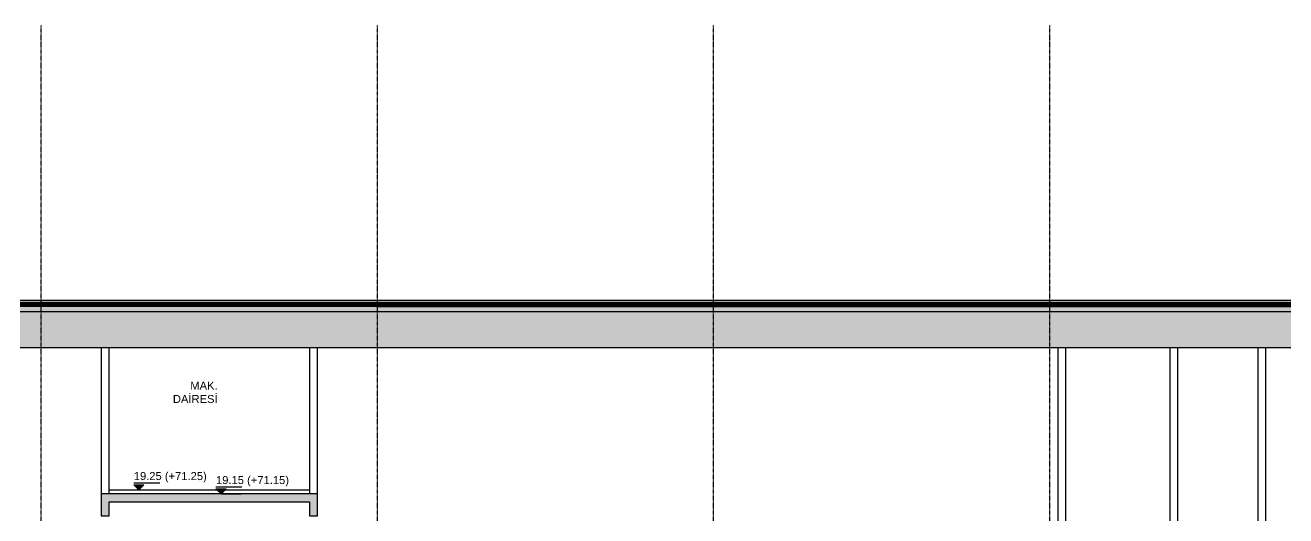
# Model space of a CAD drawing. Header units: centimetres. Extents: x -678439 to 71514, y -426864 to 8594.
# Drawn here: x 46830 to 49980, y 7070 to 8296 of the extents above; entities that cross this region are included whole.
import ezdxf

# ---------------------------------------------------------------- set-up
doc = ezdxf.new("R2010")
doc.units = ezdxf.units.CM
doc.header["$LTSCALE"] = 0.01
doc.header["$MEASUREMENT"] = 0
doc.linetypes.add('$0$CENTER', pattern=[50.8, 31.75, -6.35, 6.35, -6.35])
doc.linetypes.add('HIDDEN2', pattern=[0.1875, 0.125, -0.0625])
doc.layers.get('0').update_dxf_attribs({"lineweight": 0})
for name, color, linetype in [('$0$V-0_Axis', 8, '$0$CENTER'), ('AR-Water Isolation', 1, 'HIDDEN2'), ('B-H', 9, 'Continuous'), ('TASYUNU', 30, 'Continuous'), ('V-0_Hatch_Concrete', 252, 'Continuous'), ('V-0_Notation_Level_500', 2, 'Continuous'), ('V-0_Text_Tr', 7, 'Continuous'), ('V-2_Column', 160, 'Continuous'), ('V-2_Wall', 4, 'Continuous')]:
    doc.layers.add(name, color=color, linetype=linetype)
doc.layers.add('AG-Insulation_Heat_Rockwool', color=95, linetype='BATTING', lineweight=13)
doc.styles.add('VIVA_100', font='arial.ttf', dxfattribs={"height": 20})
doc.linetypes.add('BATTING', pattern='A,0.0001,-0.1,[134,ltypeshp.shx,S=0.1,R=0,X=-0.1,Y=0],-0.2,[134,ltypeshp.shx,S=0.1,R=180,X=0.1,Y=0],-0.1', length=0.4001)

# ---------------------------------------------------------------- blocks, each defined once
blk = doc.blocks.new('*U83')
blk.add_hatch(color=256).paths.add_polyline_path([(12.8, 12.8), (-12.8, 12.8), (0, 0)])
for p, q in [((-12.8, 17.4), (52.2, 17.4)), ((0, 0), (50.4, 0))]:
    blk.add_line(p, q)
blk.add_lwpolyline([(0, 0), (-12.8, 12.8), (12.8, 12.8)], close=True)
at = {"style": 'VIVA_100'}
blk.add_attdef('%%P0.00', (-12.8, 24.3), '', height=20, dxfattribs=at)
blk = doc.blocks.new('kot-b-b')
at = {"layer": 'V-0_Notation_Level_500', "transparency": 33554687}
for p, values in [((18229.5, 7125), {'%%P0.00': '19.25 (+71.25)'}), ((18435, 7115), {'%%P0.00': '19.15 (+71.15)'})]:
    blk.add_blockref('*U83', p, dxfattribs=at).add_auto_attribs(values)

msp = doc.modelspace()

# ---------------------------------------------------------------- hatches: boundary and pattern name
at = {"layer": 'B-H'}
h = msp.add_hatch(dxfattribs=at)
h.set_pattern_fill('AR-CONC', color=256, scale=2, style=0)
h.set_pattern_definition([(50, (0, 0), (14.3452037, -1.2550427), [1.5, -16.5]), (355, (0, 0), (-2.7750267, 15.0438427), [1.2, -13.2]), (100.451444, (1.195, -0.105), (11.570177, 13.7888), [1.274804, -14.0228422]), (46.1842, (0, 4), (21.3448266, -3.3103856), [2.25, -24.75]), (96.635635, (1.779, 3.724), (18.693239, 19.482372), [1.912207, -21.034275]), (351.184164, (0, 4), (18.693239, 19.482372), [1.8, -19.8]), (21, (2, 3), (11.938141, -8.0523778), [1.5, -16.5]), (326, (2, 3), (4.8663066, 14.503001), [1.2, -13.2]), (71.451445, (2.995, 2.329), (16.8044475, 6.450623), [1.274804, -14.0228422]), (37.5, (0, 0), (0.2431971, 6.6578771), [0, -13.04, 0, -13.4, 0, -13.25]), (7.5, (0, 0), (5.2613907, 7.8882342), [0, -7.64, 0, -12.74, 0, -5.05]), (327.5, (-4.46, 0), (10.6764487, -0.45109743), [0, -5, 0, -15.6, 0, -20.7]), (317.5, (-6.46, 0), (11.6637234, 2.0020996), [0, -6.5, 0, -10.36, 0, -14.7])])
h.paths.add_polyline_path([(45169.7, 7593), (50249.7, 7593), (50249.7, 7580), (45169.7, 7580)])
at = {"layer": 'V-0_Hatch_Concrete', "transparency": 33554534}
h = msp.add_hatch(color=256, dxfattribs=at)
h.dxf.hatch_style = 1
h.paths.add_polyline_path([(50269.7, 7680), (50249.7, 7680), (50249.7, 7580), (45169.7, 7580), (45169.7, 7680), (45149.7, 7680), (45149.7, 7490), (50269.7, 7490)])
h.paths.add_polyline_path([(50269.7, 6030), (50179.7, 6030), (50179.7, 5970), (50269.7, 5970)])
h = msp.add_hatch(color=256, dxfattribs=at)
h.dxf.hatch_style = 1
h.paths.add_polyline_path([(47559.7, 7125), (47019.7, 7125), (47019.7, 7070), (47039.7, 7070), (47039.7, 7105), (47539.7, 7105), (47539.7, 7070), (47559.7, 7070)])

# ---------------------------------------------------------------- linework, layer by layer
at = {"layer": '$0$V-0_Axis'}
for p, q in [((46869.7, 1440), (46869.7, 8296.2)), ((47709.7, 1440), (47709.7, 8296.2)), ((48549.7, 1440), (48549.7, 8296.2)), ((49389.7, 1440), (49389.7, 8296.2))]:
    msp.add_line(p, q, dxfattribs=at)
at = {"layer": 'AG-Insulation_Heat_Rockwool', "ltscale": 0.6}
for p, q in [((50249.7, 7600.5), (45169.7, 7600.5)), ((50249.7, 7595.5), (45169.7, 7595.5))]:
    msp.add_line(p, q, dxfattribs=at)
at = {"layer": 'AR-Water Isolation', "ltscale": 4, "const_width": 0.3}
for points in [[(47709.7, 7593.2), (45174.7, 7593.2), (45169.8, 7598.1), (45169.8, 7617)], [(47709.7, 7593.5), (45174.9, 7593.5), (45170.1, 7598.2), (45170.1, 7617), (45169.9, 7617.5), (45169.9, 7619.5)], [(47709.7, 7593.5), (50244.5, 7593.5), (50249.2, 7598.2), (50249.2, 7617), (50249.4, 7617.5), (50249.4, 7619.5)], [(47709.7, 7593.2), (50244.6, 7593.2), (50249.5, 7598.1), (50249.5, 7617)]]:
    msp.add_lwpolyline(points, dxfattribs=at)
at = {"layer": 'AR-Water Isolation', "linetype": 'Continuous'}
for points in [[(47709.7, 7593.3), (45174.8, 7593.3), (45170, 7598.1), (45170, 7617)], [(47709.7, 7593.6), (45174.9, 7593.6), (45170.3, 7598.2), (45170.3, 7617.1), (45170.1, 7617.6), (45170.1, 7619.5)], [(47709.7, 7593.6), (50244.4, 7593.6), (50249.1, 7598.2), (50249.1, 7617.1), (50249.3, 7617.6), (50249.3, 7619.5)], [(47709.7, 7593.3), (50244.6, 7593.3), (50249.4, 7598.1), (50249.4, 7617)]]:
    msp.add_lwpolyline(points, dxfattribs=at)
at = {"layer": 'TASYUNU'}
for p, q in [((50249.7, 7603), (45169.7, 7603)), ((50249.7, 7598), (45169.7, 7598)), ((50247.4, 7608), (45172, 7608)), ((50249.7, 7593), (47709.7, 7593))]:
    msp.add_line(p, q, dxfattribs=at)
for points in [[(47709.7, 7593), (45174.7, 7593), (45169.7, 7598), (45169.7, 7603)], [(47709.7, 7593), (50244.7, 7593), (50249.7, 7598), (50249.7, 7603)], [(47039.7, 7135), (47539.7, 7135)]]:
    msp.add_lwpolyline(points, dxfattribs=at)
at = {"layer": 'V-2_Column', "ltscale": 200, "transparency": 33554687}
msp.add_line((50269.7, 7490), (45149.7, 7490), dxfattribs=at)
msp.add_lwpolyline([(50269.7, 7490), (50269.7, 7680), (50249.7, 7680), (50249.7, 7580), (45169.7, 7580)], dxfattribs=at)
msp.add_lwpolyline([(47559.7, 7125), (47019.7, 7125), (47019.7, 7070), (47039.7, 7070), (47039.7, 7105), (47539.7, 7105), (47539.7, 7070), (47559.7, 7070)], close=True, dxfattribs=at)
msp.add_lwpolyline([(47559.7, 7125), (47019.7, 7125), (47019.7, 7070), (47039.7, 7070), (47039.7, 7105), (47539.7, 7105), (47539.7, 7070), (47559.7, 7070)], close=True, dxfattribs=at)
at = {"layer": 'V-2_Wall'}
for points in [[(47039.7, 7125), (47039.7, 7490), (47019.7, 7490), (47019.7, 7125)], [(47559.7, 7125), (47559.7, 7490), (47539.7, 7490), (47539.7, 7125)]]:
    msp.add_lwpolyline(points, dxfattribs=at)
for points in [[(49429.7, 7490), (49409.7, 7490), (49409.7, 6570), (49429.7, 6570)], [(49709.7, 7490), (49689.7, 7490), (49689.7, 6570), (49709.7, 6570)], [(49929.7, 7490), (49909.7, 7490), (49909.7, 6570), (49929.7, 6570)]]:
    msp.add_lwpolyline(points, close=True, dxfattribs=at)

# ---------------------------------------------------------------- block references
at = {"layer": 'V-0_Notation_Level_500'}
msp.add_blockref('kot-b-b', (28884.2, 10), dxfattribs=at)

# ---------------------------------------------------------------- texts
at = {"layer": 'V-0_Text_Tr', "insert": (47028.9, 7405.3), "char_height": 20, "attachment_point": 1, "rotation": 0.009, "style": 'VIVA_100'}
msp.add_mtext_dynamic_manual_height_columns('\\pi213.32;MAK. \\P\\pi169.8;DAİRESİ', width=554.26, gutter_width=1000, heights=[279.4], dxfattribs=at)

doc.saveas('drawing.dxf')
